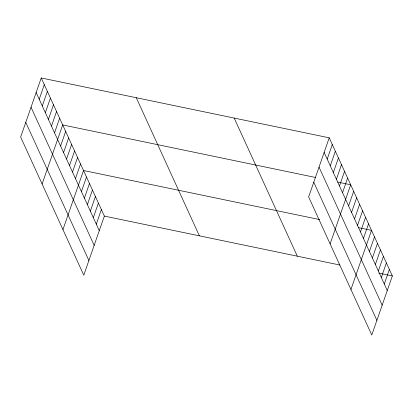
<?xml version="1.0" encoding="UTF-8"?>
<svg xmlns="http://www.w3.org/2000/svg" width="413" height="413" viewBox="0 0 413 413"><rect width="100%" height="100%" fill="white"/><g stroke="black" fill="none" stroke-linecap="round" stroke-linejoin="round"><path stroke-width="0.62" d="M41.228 77.969L20.65 137.064L83.777 275.177L104.355 216.082L41.228 77.969L329.223 137.823L392.35 275.936L371.772 335.031L308.645 196.918L329.223 137.823M39.214 99.27L44.294 84.68M42.281 105.981L47.361 91.387M45.347 112.687L50.427 98.098M48.414 119.393L53.494 104.804M51.475 126.104L56.56 111.51M54.542 132.81L59.627 118.221M42.111 184.022L62.693 124.927L315.511 177.471M60.587 146.032L65.667 131.442M63.561 152.542L68.641 137.952M66.539 159.051L71.619 144.462M69.513 165.561L74.593 150.972M72.492 172.076L77.572 157.482M75.465 178.586L80.545 163.997M62.946 229.597L83.524 170.507L319.677 219.587M81.418 191.606L86.498 177.017M84.391 198.121L89.476 183.527M87.37 204.631L92.45 190.037M90.344 211.141L95.424 196.552M93.323 217.651L98.402 203.062M96.296 224.161L101.376 209.572M327.21 159.124L332.289 144.535M330.276 165.83L335.356 151.241M333.343 172.541L338.423 157.947M336.409 179.247L341.489 164.658M339.476 185.958L344.556 171.364M342.542 192.664L347.622 178.075M330.111 243.876L350.689 184.781L337.726 182.087M348.582 205.886L353.662 191.291M351.556 212.396L356.641 197.806M354.535 218.905L359.615 204.316M357.508 225.415L362.593 210.826M360.487 231.93L365.567 217.336M363.461 238.44L368.541 223.846M350.942 289.451L371.519 230.361L358.556 227.666M369.413 251.46L374.493 236.871M372.392 257.97L377.472 243.381M375.365 264.485L380.445 249.891M378.339 270.995L383.424 256.401M381.318 277.505L386.398 262.916M384.291 284.015L389.376 269.426M104.355 216.082L339.894 265.032M378.773 273.117L392.35 275.936M324.143 152.418L387.27 290.525M319.027 167.1L382.154 305.212M313.761 182.231L376.883 320.343M234.186 118.072L297.314 256.184M136.269 97.721L199.391 235.833M36.148 92.564L99.275 230.676M31.032 107.246L94.159 245.358M25.766 122.377L88.888 260.489"/></g></svg>
